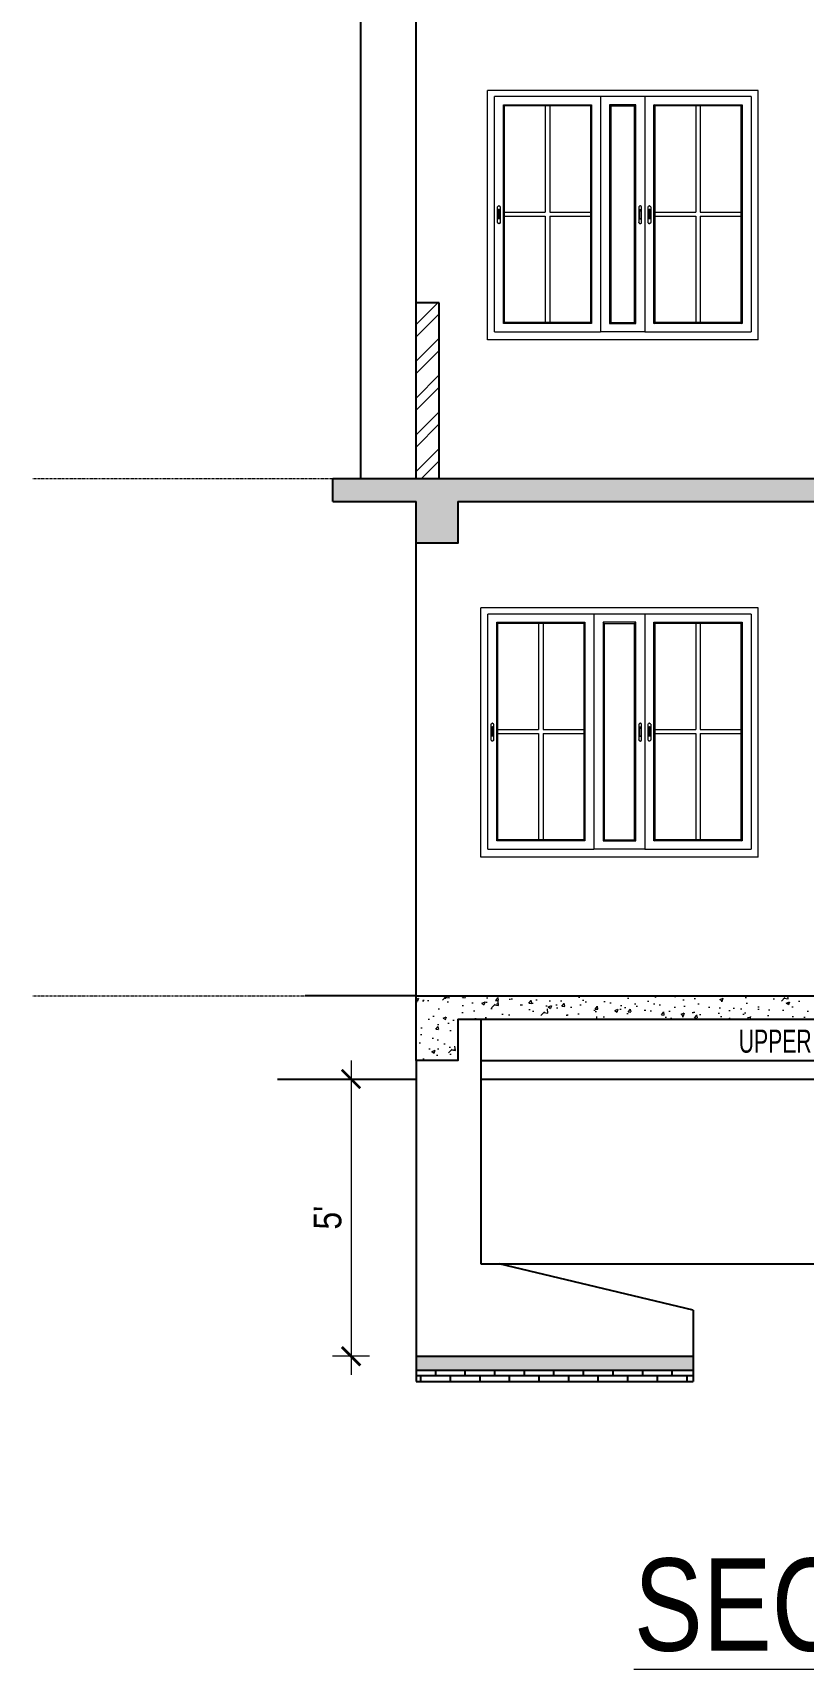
# Model space of a CAD drawing. Header units: inches. Extents: x -10117506 to -5032697, y -6529230 to -3253155.
# Drawn here: x -5058067.2 to -5057900.4, y -3256747.8 to -3256393.5 of the extents above; entities that cross this region are included whole.
import ezdxf

# ---------------------------------------------------------------- set-up
doc = ezdxf.new("R2010")
doc.units = ezdxf.units.IN
doc.header["$LTSCALE"] = 2
doc.header["$MEASUREMENT"] = 0
doc.header["$PDMODE"] = 34
doc.linetypes.add('ACAD_ISO02W100', pattern=[15, 12, -3])
doc.linetypes.add('CENTER', pattern=[2, 1.25, -0.25, 0.25, -0.25])
doc.layers.get('0').update_dxf_attribs({"linetype": 'CONTINUOUS'})
doc.layers.get('DEFPOINTS').update_dxf_attribs({"color": 141, "linetype": 'CONTINUOUS'})
for name, color, linetype, lineweight in [('Annotate-Bold.w', 187, 'CONTINUOUS', 18), ('DIM 1-100', 4, 'CONTINUOUS', 13), ('Door-Window', 47, 'CONTINUOUS', 15), ('HATCH', 60, 'ACAD_ISO02W100', 13), ('Text-100.w', 254, 'CONTINUOUS', 9), ('window', 4, 'CONTINUOUS', 13)]:
    doc.layers.add(name, color=color, linetype=linetype, lineweight=lineweight)
doc.styles.add('Arial', font='arial.ttf', dxfattribs={"width": 0.8, "height": 12})
doc.styles.get("Standard").update_dxf_attribs({"font": 'ARIALN.TTF'})
doc.dimstyles.new('1 by 96', dxfattribs={"dimtxt": 6, "dimasz": 4, "dimexe": 4, "dimexo": 4, "dimgap": 2, "dimtad": 1, "dimdec": 0, "dimzin": 0, "dimdsep": 46, "dimlunit": 4, "dimtxsty": 'Standard', "dimblk": 'ARCHTICK', "dimcen": 0, "dimdle": 4, "dimadec": 0, "dimazin": 0, "dimtfac": 1, "dimtdec": 0, "dimtix": 1, "dimtofl": 0, "dimtmove": 1, "dimatfit": 3, "dimldrblk": 'ARCHTICK', "dimfxl": 4, "dimfxlon": 1, "dimtolj": 1, "dimtzin": 0, "dimlwd": -1, "dimlwe": -1, "dimarcsym": 0})
pattern_1 = [(50, (0, 0), (7.172601826, -0.62752135), [0.75, -8.25]), (355, (0, 0), (-1.387513336, 7.521921337), [0.6, -6.6]), (100.45144446, (0.598, -0.052), (5.785088467, 6.89439991), [0.63740192, -7.01142112]), (46.1842, (0, 2), (10.672413307, -1.655192808), [1.125, -12.375]), (96.63563549, (0.889, 1.862), (9.346619457, 9.741186008), [0.95610342, -10.5171376]), (351.184164, (0, 2), (9.34661945, 9.741186003), [0.9, -9.90000001]), (21, (1, 1.5), (5.969070521, -4.0261889067), [0.75, -8.25]), (326, (1, 1.5), (2.433153319, 7.2515004505), [0.6, -6.6]), (71.45144474, (1.4974, 1.1645), (8.402223767, 3.225311528), [0.6374019, -7.01142112]), (37.5, (0, 0), (0.1215985532, 3.3289385383), [0, -6.52, 0, -6.7, 0, -6.625]), (7.5, (0, 0), (2.6306953744, 3.9441171188), [0, -3.82, 0, -6.37, 0, -2.525]), (327.5, (-2.23, 0), (5.3382243617, -0.2255487173), [0, -2.5, 0, -7.8, 0, -10.35]), (317.5, (-3.23, 0), (5.8318616934, 1.0010498233), [0, -3.25, 0, -5.18, 0, -7.35])]

# ---------------------------------------------------------------- blocks, each defined once
blk = doc.blocks.new('_ArchTick')
at = {"color": 0, "linetype": 'ByBlock', "const_width": 0.15}
blk.add_lwpolyline([(-0.5, -0.5), (0.5, 0.5)], dxfattribs=at)
blk = doc.blocks.new('*D2158')
at = {"layer": 'DEFPOINTS', "color": 0, "ltscale": 0.5, "transparency": 16777216}
for p in [(-5057984.18, -3256620), (-5057998.27, -3256680), (-5057984.18, -3256680)]:
    blk.add_point(p, dxfattribs=at)
at = {"layer": 'DIM 1-100', "color": 0, "ltscale": 0.5, "transparency": 16777216}
for p, q in [((-5057998.27, -3256616), (-5057998.27, -3256684)), ((-5057994.27, -3256620), (-5058002.27, -3256620)), ((-5057994.27, -3256680), (-5058002.27, -3256680))]:
    blk.add_line(p, q, dxfattribs=at)
at = {"layer": 'DIM 1-100', "color": 0, "ltscale": 0.5, "transparency": 16777216, "xscale": 4, "yscale": 4, "zscale": 4}
for p, rotation in [((-5057998.27, -3256620), 90), ((-5057998.27, -3256680), 270)]:
    blk.add_blockref('_ArchTick', p, dxfattribs=dict(at, rotation=rotation))
at = {"layer": 'DIM 1-100', "color": 0, "ltscale": 0.5, "transparency": 16777216, "insert": (-5058003.32, -3256650), "char_height": 6, "attachment_point": 5, "rotation": 90}
blk.add_mtext("\\A1;5'", dxfattribs=at)

msp = doc.modelspace()

# ---------------------------------------------------------------- hatches: boundary and pattern name
at = {"ltscale": 0.5}
h = msp.add_hatch(dxfattribs=at)
h.set_pattern_fill('AR-CONC', color=256, style=0)
h.set_pattern_definition([(50, (-11423.147, 4592.638), (7.172601826, -0.62752135), [0.75, -8.25]), (355, (-11423.147, 4592.638), (-1.387513336, 7.521921337), [0.6, -6.6]), (100.4514, (-11422.5495, 4592.586), (5.785093817, 6.894395421), [0.6374019, -7.01142112]), (46.1842, (-11423.147, 4594.638), (10.672410486, -1.655190143), [1.125, -12.375]), (96.6356, (-11422.258, 4594.5), (9.346627055, 9.741178709), [0.95610288, -10.51713]), (351.1842, (-11423.147, 4594.638), (9.346619451, 9.74118601), [0.9, -9.9]), (21, (-11422.147, 4594.138), (5.969070521, -4.0261889067), [0.75, -8.25]), (326, (-11422.147, 4594.138), (2.433153319, 7.2515004505), [0.6, -6.6]), (71.4514, (-11421.65, 4593.803), (8.402226286, 3.225304967), [0.6374019, -7.01142112]), (37.5, (-11423.1472, 4592.6382), (0.1215985532, 3.3289385383), [0, -6.52, 0, -6.7, 0, -6.625]), (7.5, (-11423.1472, 4592.6382), (2.6306953744, 3.9441171188), [0, -3.82, 0, -6.37, 0, -2.525]), (327.5, (-11425.3772, 4592.6382), (5.3382243617, -0.2255487173), [0, -2.5, 0, -7.8, 0, -10.35]), (317.5, (-11426.377, 4592.6382), (5.8318616934, 1.0010498233), [0, -3.25, 0, -5.18, 0, -7.35])])
h.paths.add_polyline_path([(-5057984.18, -3256680), (-5057984.18, -3256683), (-5057924.18, -3256683), (-5057924.18, -3256680)])
h.paths.add_polyline_path([(-5057807.25, -3256683), (-5057807.25, -3256680), (-5057891.25, -3256680), (-5057891.25, -3256683)])
h.paths.add_polyline_path([(-5057781.59, -3256680), (-5057781.59, -3256683), (-5057721.59, -3256683), (-5057721.59, -3256680)])
h = msp.add_hatch(dxfattribs=at)
h.set_pattern_fill('AR-B816', color=256, scale=0.4, style=0)
h.set_pattern_definition([(0, (-11423.1472, 4592.6382), (0, 3.2), []), (90, (-11423.1472, 4592.6382), (-3.2, 3.2), [3.2, -3.2])])
h.paths.add_polyline_path([(-5057924.18, -3256685.5), (-5057924.18, -3256683), (-5057984.18, -3256683), (-5057984.18, -3256685.5)])
h.paths.add_polyline_path([(-5057891.25, -3256683), (-5057891.25, -3256685.5), (-5057807.25, -3256685.5), (-5057807.25, -3256683)])
h.paths.add_polyline_path([(-5057781.59, -3256683), (-5057781.59, -3256685.5), (-5057721.59, -3256685.5), (-5057721.59, -3256683)])
at = {"layer": 'Door-Window', "linetype": 'ByBlock'}
h = msp.add_hatch(dxfattribs=at)
h.set_pattern_fill('AR-CONC', color=256)
h.set_pattern_definition(pattern_1)
h.paths.add_polyline_path([(-5057975.18, -3256495), (-5057853.75, -3256495), (-5057853.75, -3256504), (-5057844.75, -3256504), (-5057844.75, -3256495), (-5057838.12, -3256495), (-5057830.98, -3256490), (-5058002.18, -3256490), (-5058002.18, -3256495), (-5057984.18, -3256495), (-5057984.18, -3256504), (-5057975.18, -3256504)])
h = msp.add_hatch(dxfattribs=at)
h.set_pattern_fill('AR-CONC', color=256)
h.set_pattern_definition(pattern_1)
h.paths.add_polyline_path([(-5057975.18, -3256607), (-5057853.75, -3256607), (-5057853.75, -3256616), (-5057844.75, -3256616), (-5057844.75, -3256607), (-5057838.18, -3256607), (-5057831.03, -3256602), (-5057984.18, -3256602), (-5057984.18, -3256616), (-5057975.18, -3256616)])
at = {"layer": 'HATCH', "ltscale": 0.01}
h = msp.add_hatch(dxfattribs=at)
h.set_pattern_fill('ANSI32', color=256, scale=15, style=0)
h.set_pattern_definition([(45, (18684.6284, 2800.1), (-3.977475644, 3.977475644), []), (45, (18687.28, 2800.1), (-3.977475644, 3.977475644), [])])
h.paths.add_polyline_path([(-5057979.18, -3256452), (-5057984.18, -3256452), (-5057984.18, -3256490), (-5057979.18, -3256490)])

# ---------------------------------------------------------------- linework, layer by layer
at = {"ltscale": 0.5}
for p, q in [((-5057996.18, -3256490), (-5057996.18, -3256383)), ((-5057984.18, -3256490), (-5057984.18, -3256383)), ((-5057979.18, -3256452), (-5057984.18, -3256452)), ((-5057979.18, -3256490), (-5057979.18, -3256452)), ((-5058002.18, -3256490), (-5057839.7, -3256490)), ((-5058002.18, -3256495), (-5058002.18, -3256490)), ((-5058002.18, -3256495), (-5057984.18, -3256495)), ((-5057984.18, -3256602), (-5057984.18, -3256495)), ((-5057975.18, -3256495), (-5057853.75, -3256495)), ((-5057984.18, -3256602), (-5058008.18, -3256602)), ((-5057984.18, -3256602), (-5057839.75, -3256602)), ((-5057975.18, -3256607), (-5057853.75, -3256607)), ((-5057970.18, -3256607), (-5057970.18, -3256660)), ((-5057984.18, -3256616), (-5057984.18, -3256685.5)), ((-5057970.18, -3256616), (-5057856.25, -3256616)), ((-5058014.18, -3256620), (-5057984.18, -3256620)), ((-5057970.18, -3256620), (-5057856.25, -3256620)), ((-5057970.18, -3256660), (-5057966.18, -3256660)), ((-5057970.18, -3256660), (-5057856.25, -3256660)), ((-5057924.18, -3256670), (-5057966.18, -3256660)), ((-5057924.18, -3256670), (-5057924.18, -3256680)), ((-5057984.18, -3256680), (-5057924.18, -3256680)), ((-5057924.18, -3256680), (-5057924.18, -3256685.5)), ((-5057984.18, -3256683), (-5057924.18, -3256683)), ((-5057984.18, -3256685.5), (-5057924.18, -3256685.5)), ((-5057984.18, -3256685.5), (-5057924.18, -3256685.5))]:
    msp.add_line(p, q, dxfattribs=at)
for points in [[(-5057975.18, -3256495), (-5057975.18, -3256504), (-5057984.18, -3256504), (-5057984.18, -3256495)], [(-5057975.18, -3256607), (-5057975.18, -3256616), (-5057984.18, -3256616), (-5057984.18, -3256602), (-5057975.18, -3256602)]]:
    msp.add_lwpolyline(points, dxfattribs=at)
at = {"layer": 'Annotate-Bold.w', "linetype": 'CENTER', "ltscale": 0.01}
for p, q in [((-5058067.16, -3256490), (-5057678.4, -3256490)), ((-5058067.16, -3256602), (-5057678.4, -3256602))]:
    msp.add_line(p, q, dxfattribs=at)
at = {"layer": 'window'}
for p, q in [((-5057968.75, -3256460), (-5057968.75, -3256406)), ((-5057910.18, -3256406), (-5057968.75, -3256406)), ((-5057967.25, -3256458.22), (-5057967.25, -3256407.33)), ((-5057911.68, -3256407.33), (-5057967.25, -3256407.33)), ((-5057965.29, -3256456.42), (-5057965.29, -3256409.13)), ((-5057965.29, -3256409.13), (-5057946.22, -3256409.13)), ((-5057965.04, -3256409.35), (-5057965.29, -3256409.13)), ((-5057946.46, -3256409.35), (-5057946.22, -3256409.13)), ((-5057946.22, -3256409.13), (-5057946.22, -3256456.42)), ((-5057944.25, -3256407.33), (-5057944.25, -3256458.22)), ((-5057936.64, -3256409.13), (-5057942.29, -3256409.13)), ((-5057942.29, -3256409.13), (-5057942.29, -3256456.42)), ((-5057942.04, -3256409.35), (-5057942.29, -3256409.13)), ((-5057936.89, -3256409.35), (-5057936.64, -3256409.13)), ((-5057936.64, -3256456.42), (-5057936.64, -3256409.13)), ((-5057934.68, -3256407.33), (-5057934.68, -3256458.22)), ((-5057932.71, -3256456.42), (-5057932.71, -3256409.13)), ((-5057932.71, -3256409.13), (-5057913.64, -3256409.13)), ((-5057932.47, -3256409.35), (-5057932.71, -3256409.13)), ((-5057913.89, -3256409.35), (-5057913.64, -3256409.13)), ((-5057913.64, -3256409.13), (-5057913.64, -3256456.42)), ((-5057911.68, -3256407.33), (-5057911.68, -3256458.22)), ((-5057910.18, -3256460), (-5057910.18, -3256406)), ((-5057965.04, -3256456.2), (-5057965.04, -3256409.35)), ((-5057946.46, -3256409.35), (-5057965.04, -3256409.35)), ((-5057956.24, -3256409.35), (-5057956.24, -3256432.32)), ((-5057955.26, -3256409.35), (-5057955.26, -3256432.32)), ((-5057946.46, -3256409.35), (-5057946.46, -3256456.2)), ((-5057942.04, -3256409.35), (-5057942.04, -3256456.2)), ((-5057942.04, -3256409.35), (-5057936.89, -3256409.35)), ((-5057936.89, -3256456.2), (-5057936.89, -3256409.35)), ((-5057932.47, -3256456.2), (-5057932.47, -3256409.35)), ((-5057913.89, -3256409.35), (-5057932.47, -3256409.35)), ((-5057923.67, -3256409.35), (-5057923.67, -3256432.32)), ((-5057922.69, -3256409.35), (-5057922.69, -3256432.32)), ((-5057913.89, -3256409.35), (-5057913.89, -3256456.2)), ((-5057966.53, -3256431.21), (-5057966.51, -3256431.14)), ((-5057966.53, -3256431.21), (-5057966.52, -3256431.17)), ((-5057966.53, -3256434.6), (-5057966.53, -3256431.21)), ((-5057966.52, -3256431.17), (-5057966.51, -3256431.14)), ((-5057966.51, -3256431.14), (-5057966.5, -3256431.11)), ((-5057966.5, -3256431.11), (-5057966.48, -3256431.08)), ((-5057966.45, -3256431.05), (-5057966.48, -3256431.08)), ((-5057966.42, -3256431.03), (-5057966.45, -3256431.05)), ((-5057966.43, -3256431.88), (-5057966.44, -3256431.9)), ((-5057966.44, -3256431.9), (-5057966.44, -3256431.93)), ((-5057966.44, -3256431.93), (-5057966.44, -3256433.63)), ((-5057966.44, -3256433.66), (-5057966.44, -3256433.63)), ((-5057966.43, -3256433.68), (-5057966.44, -3256433.66)), ((-5057966.42, -3256431.86), (-5057966.43, -3256431.88)), ((-5057966.42, -3256433.7), (-5057966.43, -3256433.68)), ((-5057966.42, -3256431.03), (-5057966.38, -3256431.01)), ((-5057966.4, -3256431.84), (-5057966.42, -3256431.86)), ((-5057966.4, -3256433.72), (-5057966.42, -3256433.7)), ((-5057966.39, -3256431.82), (-5057966.4, -3256431.84)), ((-5057966.39, -3256433.74), (-5057966.4, -3256433.72)), ((-5057966.36, -3256431.81), (-5057966.39, -3256431.82)), ((-5057966.36, -3256433.75), (-5057966.39, -3256433.74)), ((-5057966.34, -3256431), (-5057966.38, -3256431.01)), ((-5057966.34, -3256431.79), (-5057966.36, -3256431.81)), ((-5057966.34, -3256433.76), (-5057966.36, -3256433.75)), ((-5057966.3, -3256430.99), (-5057966.34, -3256431)), ((-5057966.31, -3256431.78), (-5057966.34, -3256431.79)), ((-5057966.31, -3256433.77), (-5057966.34, -3256433.76)), ((-5057966.29, -3256431.78), (-5057966.31, -3256431.78)), ((-5057966.29, -3256433.78), (-5057966.31, -3256433.77)), ((-5057966.26, -3256430.99), (-5057966.3, -3256430.99)), ((-5057966.26, -3256431.78), (-5057966.29, -3256431.78)), ((-5057966.26, -3256433.78), (-5057966.29, -3256433.78)), ((-5057966.22, -3256430.99), (-5057966.26, -3256430.99)), ((-5057966.23, -3256431.78), (-5057966.26, -3256431.78)), ((-5057966.23, -3256433.78), (-5057966.26, -3256433.78)), ((-5057966.2, -3256431.78), (-5057966.23, -3256431.78)), ((-5057966.2, -3256433.77), (-5057966.23, -3256433.78)), ((-5057966.22, -3256430.99), (-5057966.17, -3256431)), ((-5057966.18, -3256431.79), (-5057966.2, -3256431.78)), ((-5057966.18, -3256433.76), (-5057966.2, -3256433.77)), ((-5057966.15, -3256431.81), (-5057966.18, -3256431.79)), ((-5057966.15, -3256433.75), (-5057966.18, -3256433.76)), ((-5057966.17, -3256431), (-5057966.14, -3256431.01)), ((-5057966.13, -3256431.82), (-5057966.15, -3256431.81)), ((-5057966.13, -3256433.74), (-5057966.15, -3256433.75)), ((-5057966.14, -3256431.01), (-5057966.1, -3256431.03)), ((-5057966.11, -3256431.84), (-5057966.13, -3256431.82)), ((-5057966.11, -3256433.72), (-5057966.13, -3256433.74)), ((-5057966.1, -3256431.86), (-5057966.11, -3256431.84)), ((-5057966.1, -3256433.7), (-5057966.11, -3256433.72)), ((-5057966.1, -3256431.03), (-5057966.07, -3256431.05)), ((-5057966.09, -3256431.88), (-5057966.1, -3256431.86)), ((-5057966.09, -3256433.68), (-5057966.1, -3256433.7)), ((-5057966.08, -3256431.9), (-5057966.09, -3256431.88)), ((-5057966.08, -3256433.66), (-5057966.09, -3256433.68)), ((-5057966.08, -3256431.93), (-5057966.08, -3256431.9)), ((-5057966.08, -3256433.63), (-5057966.08, -3256431.93)), ((-5057966.08, -3256433.63), (-5057966.08, -3256433.66)), ((-5057966.07, -3256431.05), (-5057966.04, -3256431.08)), ((-5057966.02, -3256431.11), (-5057966.04, -3256431.08)), ((-5057966, -3256431.14), (-5057966.02, -3256431.11)), ((-5057965.99, -3256431.17), (-5057966, -3256431.14)), ((-5057965.99, -3256431.17), (-5057965.99, -3256431.21)), ((-5057965.99, -3256431.21), (-5057965.99, -3256434.6)), ((-5057965.04, -3256432.32), (-5057956.24, -3256432.32)), ((-5057965.04, -3256433.22), (-5057956.24, -3256433.22)), ((-5057956.24, -3256433.22), (-5057956.24, -3256456.2)), ((-5057955.26, -3256432.32), (-5057946.46, -3256432.32)), ((-5057955.26, -3256433.22), (-5057946.46, -3256433.22)), ((-5057955.26, -3256433.22), (-5057955.26, -3256456.2)), ((-5057935.93, -3256431.14), (-5057935.94, -3256431.17)), ((-5057935.94, -3256431.17), (-5057935.94, -3256431.21)), ((-5057935.94, -3256431.21), (-5057935.94, -3256434.6)), ((-5057935.91, -3256431.11), (-5057935.93, -3256431.14)), ((-5057935.89, -3256431.08), (-5057935.91, -3256431.11)), ((-5057935.86, -3256431.05), (-5057935.89, -3256431.08)), ((-5057935.83, -3256431.03), (-5057935.86, -3256431.05)), ((-5057935.85, -3256431.88), (-5057935.83, -3256431.86)), ((-5057935.85, -3256431.9), (-5057935.85, -3256431.88)), ((-5057935.85, -3256431.93), (-5057935.85, -3256431.9)), ((-5057935.85, -3256432.17), (-5057935.85, -3256431.93)), ((-5057935.85, -3256432.13), (-5057935.83, -3256432.11)), ((-5057935.85, -3256432.15), (-5057935.85, -3256432.13)), ((-5057935.85, -3256432.17), (-5057935.85, -3256432.15)), ((-5057935.85, -3256433.63), (-5057935.85, -3256432.17)), ((-5057935.85, -3256433.63), (-5057935.85, -3256433.66)), ((-5057935.85, -3256433.66), (-5057935.85, -3256433.68)), ((-5057935.85, -3256433.68), (-5057935.83, -3256433.7)), ((-5057935.8, -3256431.01), (-5057935.83, -3256431.03)), ((-5057935.83, -3256431.86), (-5057935.82, -3256431.84)), ((-5057935.83, -3256432.11), (-5057935.82, -3256432.09)), ((-5057935.83, -3256433.7), (-5057935.82, -3256433.72)), ((-5057935.82, -3256431.84), (-5057935.8, -3256431.82)), ((-5057935.82, -3256432.09), (-5057935.8, -3256432.07)), ((-5057935.82, -3256433.72), (-5057935.8, -3256433.74)), ((-5057935.76, -3256431), (-5057935.8, -3256431.01)), ((-5057935.8, -3256431.82), (-5057935.78, -3256431.81)), ((-5057935.8, -3256432.07), (-5057935.78, -3256432.05)), ((-5057935.8, -3256433.74), (-5057935.78, -3256433.75)), ((-5057935.78, -3256431.81), (-5057935.76, -3256431.79)), ((-5057935.78, -3256432.05), (-5057935.76, -3256432.04)), ((-5057935.78, -3256433.75), (-5057935.76, -3256433.76)), ((-5057935.72, -3256430.99), (-5057935.76, -3256431)), ((-5057935.76, -3256431.79), (-5057935.73, -3256431.78)), ((-5057935.76, -3256432.04), (-5057935.73, -3256432.03)), ((-5057935.76, -3256433.76), (-5057935.73, -3256433.77)), ((-5057935.73, -3256431.78), (-5057935.7, -3256431.78)), ((-5057935.73, -3256432.03), (-5057935.7, -3256432.03)), ((-5057935.73, -3256433.77), (-5057935.7, -3256433.78)), ((-5057935.67, -3256430.99), (-5057935.72, -3256430.99)), ((-5057935.7, -3256431.78), (-5057935.67, -3256431.78)), ((-5057935.7, -3256432.03), (-5057935.67, -3256432.03)), ((-5057935.7, -3256433.78), (-5057935.67, -3256433.78)), ((-5057935.63, -3256430.99), (-5057935.67, -3256430.99)), ((-5057935.67, -3256431.78), (-5057935.64, -3256431.78)), ((-5057935.67, -3256432.03), (-5057935.64, -3256432.03)), ((-5057935.67, -3256433.78), (-5057935.64, -3256433.78)), ((-5057935.64, -3256431.78), (-5057935.62, -3256431.78)), ((-5057935.64, -3256432.03), (-5057935.62, -3256432.03)), ((-5057935.64, -3256433.78), (-5057935.62, -3256433.77)), ((-5057935.59, -3256431), (-5057935.63, -3256430.99)), ((-5057935.62, -3256431.78), (-5057935.59, -3256431.79)), ((-5057935.62, -3256432.03), (-5057935.59, -3256432.04)), ((-5057935.62, -3256433.77), (-5057935.59, -3256433.76)), ((-5057935.55, -3256431.01), (-5057935.59, -3256431)), ((-5057935.59, -3256431.79), (-5057935.57, -3256431.81)), ((-5057935.59, -3256432.04), (-5057935.57, -3256432.05)), ((-5057935.59, -3256433.76), (-5057935.57, -3256433.75)), ((-5057935.57, -3256431.81), (-5057935.54, -3256431.82)), ((-5057935.57, -3256432.05), (-5057935.54, -3256432.07)), ((-5057935.57, -3256433.75), (-5057935.54, -3256433.74)), ((-5057935.51, -3256431.03), (-5057935.55, -3256431.01)), ((-5057935.54, -3256431.82), (-5057935.53, -3256431.84)), ((-5057935.54, -3256432.07), (-5057935.53, -3256432.09)), ((-5057935.54, -3256433.74), (-5057935.53, -3256433.72)), ((-5057935.53, -3256431.84), (-5057935.51, -3256431.86)), ((-5057935.53, -3256432.09), (-5057935.51, -3256432.11)), ((-5057935.53, -3256433.72), (-5057935.51, -3256433.7)), ((-5057935.48, -3256431.05), (-5057935.51, -3256431.03)), ((-5057935.51, -3256431.86), (-5057935.5, -3256431.88)), ((-5057935.51, -3256432.11), (-5057935.5, -3256432.13)), ((-5057935.51, -3256433.7), (-5057935.5, -3256433.68)), ((-5057935.5, -3256431.88), (-5057935.49, -3256431.9)), ((-5057935.5, -3256432.13), (-5057935.49, -3256432.15)), ((-5057935.5, -3256433.68), (-5057935.49, -3256433.66)), ((-5057935.49, -3256431.9), (-5057935.49, -3256431.93)), ((-5057935.49, -3256433.63), (-5057935.49, -3256431.93)), ((-5057935.49, -3256432.15), (-5057935.49, -3256432.17)), ((-5057935.49, -3256433.66), (-5057935.49, -3256433.63)), ((-5057935.45, -3256431.08), (-5057935.48, -3256431.05)), ((-5057935.43, -3256431.11), (-5057935.45, -3256431.08)), ((-5057935.42, -3256431.14), (-5057935.43, -3256431.11)), ((-5057935.41, -3256431.17), (-5057935.42, -3256431.14)), ((-5057935.4, -3256431.21), (-5057935.42, -3256431.14)), ((-5057935.4, -3256431.21), (-5057935.41, -3256431.17)), ((-5057935.4, -3256434.6), (-5057935.4, -3256431.21)), ((-5057933.95, -3256431.17), (-5057933.94, -3256431.14)), ((-5057933.95, -3256431.21), (-5057933.94, -3256431.14)), ((-5057933.95, -3256431.21), (-5057933.95, -3256431.17)), ((-5057933.95, -3256434.6), (-5057933.95, -3256431.21)), ((-5057933.94, -3256431.14), (-5057933.92, -3256431.11)), ((-5057933.92, -3256431.11), (-5057933.9, -3256431.08)), ((-5057933.87, -3256431.05), (-5057933.9, -3256431.08)), ((-5057933.84, -3256431.03), (-5057933.87, -3256431.05)), ((-5057933.85, -3256431.88), (-5057933.86, -3256431.9)), ((-5057933.86, -3256431.9), (-5057933.86, -3256431.93)), ((-5057933.86, -3256431.93), (-5057933.86, -3256433.63)), ((-5057933.86, -3256433.66), (-5057933.86, -3256433.63)), ((-5057933.85, -3256433.68), (-5057933.86, -3256433.66)), ((-5057933.84, -3256431.86), (-5057933.85, -3256431.88)), ((-5057933.84, -3256433.7), (-5057933.85, -3256433.68)), ((-5057933.84, -3256431.03), (-5057933.8, -3256431.01)), ((-5057933.83, -3256431.84), (-5057933.84, -3256431.86)), ((-5057933.83, -3256433.72), (-5057933.84, -3256433.7)), ((-5057933.81, -3256431.82), (-5057933.83, -3256431.84)), ((-5057933.81, -3256433.74), (-5057933.83, -3256433.72)), ((-5057933.79, -3256431.81), (-5057933.81, -3256431.82)), ((-5057933.79, -3256433.75), (-5057933.81, -3256433.74)), ((-5057933.77, -3256431), (-5057933.8, -3256431.01)), ((-5057933.76, -3256431.79), (-5057933.79, -3256431.81)), ((-5057933.76, -3256433.76), (-5057933.79, -3256433.75)), ((-5057933.72, -3256430.99), (-5057933.77, -3256431)), ((-5057933.74, -3256431.78), (-5057933.76, -3256431.79)), ((-5057933.74, -3256433.77), (-5057933.76, -3256433.76)), ((-5057933.71, -3256431.78), (-5057933.74, -3256431.78)), ((-5057933.71, -3256433.78), (-5057933.74, -3256433.77)), ((-5057933.68, -3256430.99), (-5057933.72, -3256430.99)), ((-5057933.68, -3256431.78), (-5057933.71, -3256431.78)), ((-5057933.68, -3256433.78), (-5057933.71, -3256433.78)), ((-5057933.64, -3256430.99), (-5057933.68, -3256430.99)), ((-5057933.65, -3256431.78), (-5057933.68, -3256431.78)), ((-5057933.65, -3256433.78), (-5057933.68, -3256433.78)), ((-5057933.63, -3256431.78), (-5057933.65, -3256431.78)), ((-5057933.63, -3256433.77), (-5057933.65, -3256433.78)), ((-5057933.64, -3256430.99), (-5057933.6, -3256431)), ((-5057933.6, -3256431.79), (-5057933.63, -3256431.78)), ((-5057933.6, -3256433.76), (-5057933.63, -3256433.77)), ((-5057933.6, -3256431), (-5057933.56, -3256431.01)), ((-5057933.58, -3256431.81), (-5057933.6, -3256431.79)), ((-5057933.58, -3256433.75), (-5057933.6, -3256433.76)), ((-5057933.55, -3256431.82), (-5057933.58, -3256431.81)), ((-5057933.55, -3256433.74), (-5057933.58, -3256433.75)), ((-5057933.56, -3256431.01), (-5057933.52, -3256431.03)), ((-5057933.53, -3256431.84), (-5057933.55, -3256431.82)), ((-5057933.53, -3256433.72), (-5057933.55, -3256433.74)), ((-5057933.52, -3256431.86), (-5057933.53, -3256431.84)), ((-5057933.52, -3256433.7), (-5057933.53, -3256433.72)), ((-5057933.52, -3256431.03), (-5057933.49, -3256431.05)), ((-5057933.51, -3256431.88), (-5057933.52, -3256431.86)), ((-5057933.51, -3256433.68), (-5057933.52, -3256433.7)), ((-5057933.5, -3256431.9), (-5057933.51, -3256431.88)), ((-5057933.5, -3256433.66), (-5057933.51, -3256433.68)), ((-5057933.5, -3256431.93), (-5057933.5, -3256431.9)), ((-5057933.5, -3256433.63), (-5057933.5, -3256431.93)), ((-5057933.5, -3256433.63), (-5057933.5, -3256433.66)), ((-5057933.49, -3256431.05), (-5057933.46, -3256431.08)), ((-5057933.44, -3256431.11), (-5057933.46, -3256431.08)), ((-5057933.42, -3256431.14), (-5057933.44, -3256431.11)), ((-5057933.42, -3256431.17), (-5057933.42, -3256431.14)), ((-5057933.42, -3256431.17), (-5057933.41, -3256431.21)), ((-5057933.41, -3256431.21), (-5057933.41, -3256434.6)), ((-5057932.47, -3256432.32), (-5057923.67, -3256432.32)), ((-5057932.47, -3256433.22), (-5057923.67, -3256433.22)), ((-5057923.67, -3256433.22), (-5057923.67, -3256456.2)), ((-5057922.69, -3256432.32), (-5057913.89, -3256432.32)), ((-5057922.69, -3256433.22), (-5057913.89, -3256433.22)), ((-5057922.69, -3256433.22), (-5057922.69, -3256456.2)), ((-5057966.52, -3256434.63), (-5057966.53, -3256434.6)), ((-5057966.51, -3256434.67), (-5057966.52, -3256434.63)), ((-5057966.51, -3256434.67), (-5057966.5, -3256434.7)), ((-5057966.5, -3256434.7), (-5057966.48, -3256434.73)), ((-5057966.48, -3256434.73), (-5057966.45, -3256434.75)), ((-5057966.42, -3256434.78), (-5057966.45, -3256434.75)), ((-5057966.38, -3256434.8), (-5057966.42, -3256434.78)), ((-5057966.38, -3256434.8), (-5057966.34, -3256434.81)), ((-5057966.3, -3256434.82), (-5057966.34, -3256434.81)), ((-5057966.26, -3256434.82), (-5057966.3, -3256434.82)), ((-5057966.26, -3256434.82), (-5057966.22, -3256434.82)), ((-5057966.22, -3256434.82), (-5057966.17, -3256434.81)), ((-5057966.14, -3256434.8), (-5057966.17, -3256434.81)), ((-5057966.1, -3256434.78), (-5057966.14, -3256434.8)), ((-5057966.1, -3256434.78), (-5057966.07, -3256434.75)), ((-5057966.07, -3256434.75), (-5057966.04, -3256434.73)), ((-5057966.04, -3256434.73), (-5057966.02, -3256434.7)), ((-5057966, -3256434.67), (-5057966.02, -3256434.7)), ((-5057965.99, -3256434.6), (-5057966, -3256434.67)), ((-5057965.99, -3256434.63), (-5057966, -3256434.67)), ((-5057965.99, -3256434.63), (-5057965.99, -3256434.6)), ((-5057935.94, -3256434.63), (-5057935.94, -3256434.6)), ((-5057935.94, -3256434.6), (-5057935.93, -3256434.67)), ((-5057935.94, -3256434.63), (-5057935.93, -3256434.67)), ((-5057935.93, -3256434.67), (-5057935.91, -3256434.7)), ((-5057935.91, -3256434.7), (-5057935.89, -3256434.73)), ((-5057935.89, -3256434.73), (-5057935.86, -3256434.75)), ((-5057935.86, -3256434.75), (-5057935.83, -3256434.78)), ((-5057935.83, -3256434.78), (-5057935.8, -3256434.8)), ((-5057935.8, -3256434.8), (-5057935.76, -3256434.81)), ((-5057935.76, -3256434.81), (-5057935.72, -3256434.82)), ((-5057935.72, -3256434.82), (-5057935.67, -3256434.82)), ((-5057935.67, -3256434.82), (-5057935.63, -3256434.82)), ((-5057935.63, -3256434.82), (-5057935.59, -3256434.81)), ((-5057935.59, -3256434.81), (-5057935.55, -3256434.8)), ((-5057935.55, -3256434.8), (-5057935.51, -3256434.78)), ((-5057935.51, -3256434.78), (-5057935.48, -3256434.75)), ((-5057935.48, -3256434.75), (-5057935.45, -3256434.73)), ((-5057935.45, -3256434.73), (-5057935.43, -3256434.7)), ((-5057935.43, -3256434.7), (-5057935.42, -3256434.67)), ((-5057935.42, -3256434.67), (-5057935.41, -3256434.63)), ((-5057935.41, -3256434.63), (-5057935.4, -3256434.6)), ((-5057933.95, -3256434.63), (-5057933.95, -3256434.6)), ((-5057933.94, -3256434.67), (-5057933.95, -3256434.63)), ((-5057933.94, -3256434.67), (-5057933.92, -3256434.7)), ((-5057933.92, -3256434.7), (-5057933.9, -3256434.73)), ((-5057933.9, -3256434.73), (-5057933.87, -3256434.75)), ((-5057933.84, -3256434.78), (-5057933.87, -3256434.75)), ((-5057933.8, -3256434.8), (-5057933.84, -3256434.78)), ((-5057933.8, -3256434.8), (-5057933.77, -3256434.81)), ((-5057933.72, -3256434.82), (-5057933.77, -3256434.81)), ((-5057933.68, -3256434.82), (-5057933.72, -3256434.82)), ((-5057933.68, -3256434.82), (-5057933.64, -3256434.82)), ((-5057933.64, -3256434.82), (-5057933.6, -3256434.81)), ((-5057933.56, -3256434.8), (-5057933.6, -3256434.81)), ((-5057933.52, -3256434.78), (-5057933.56, -3256434.8)), ((-5057933.52, -3256434.78), (-5057933.49, -3256434.75)), ((-5057933.49, -3256434.75), (-5057933.46, -3256434.73)), ((-5057933.46, -3256434.73), (-5057933.44, -3256434.7)), ((-5057933.42, -3256434.67), (-5057933.44, -3256434.7)), ((-5057933.42, -3256434.63), (-5057933.41, -3256434.6)), ((-5057933.41, -3256434.6), (-5057933.42, -3256434.67)), ((-5057933.42, -3256434.63), (-5057933.42, -3256434.67)), ((-5057967.25, -3256458.22), (-5057944.25, -3256458.22)), ((-5057965.29, -3256456.42), (-5057965.04, -3256456.2)), ((-5057946.22, -3256456.42), (-5057965.29, -3256456.42)), ((-5057946.46, -3256456.2), (-5057965.04, -3256456.2)), ((-5057946.46, -3256456.2), (-5057946.22, -3256456.42)), ((-5057934.68, -3256458.22), (-5057944.25, -3256458.22)), ((-5057942.04, -3256456.2), (-5057942.29, -3256456.42)), ((-5057942.29, -3256456.42), (-5057936.64, -3256456.42)), ((-5057942.04, -3256456.2), (-5057936.89, -3256456.2)), ((-5057936.64, -3256456.42), (-5057936.89, -3256456.2)), ((-5057934.68, -3256458.22), (-5057911.68, -3256458.22)), ((-5057932.71, -3256456.42), (-5057932.47, -3256456.2)), ((-5057913.64, -3256456.42), (-5057932.71, -3256456.42)), ((-5057913.89, -3256456.2), (-5057932.47, -3256456.2)), ((-5057913.89, -3256456.2), (-5057913.64, -3256456.42)), ((-5057910.18, -3256460), (-5057968.75, -3256460)), ((-5057970.18, -3256572), (-5057970.18, -3256518)), ((-5057910.18, -3256518), (-5057970.18, -3256518)), ((-5057910.18, -3256572), (-5057910.18, -3256518)), ((-5057968.68, -3256570.22), (-5057968.68, -3256519.33)), ((-5057911.68, -3256519.33), (-5057968.68, -3256519.33)), ((-5057966.71, -3256568.42), (-5057966.71, -3256521.13)), ((-5057966.71, -3256521.13), (-5057947.64, -3256521.13)), ((-5057966.47, -3256521.35), (-5057966.71, -3256521.13)), ((-5057966.47, -3256568.2), (-5057966.47, -3256521.35)), ((-5057947.89, -3256521.35), (-5057966.47, -3256521.35)), ((-5057957.67, -3256521.35), (-5057957.67, -3256544.32)), ((-5057956.69, -3256521.35), (-5057956.69, -3256544.32)), ((-5057947.89, -3256521.35), (-5057947.64, -3256521.13)), ((-5057947.89, -3256521.35), (-5057947.89, -3256568.2)), ((-5057947.64, -3256521.13), (-5057947.64, -3256568.42)), ((-5057945.68, -3256519.33), (-5057945.68, -3256570.22)), ((-5057936.64, -3256521.13), (-5057943.71, -3256521.13)), ((-5057943.71, -3256521.13), (-5057943.71, -3256568.42)), ((-5057943.47, -3256521.35), (-5057943.71, -3256521.13)), ((-5057943.47, -3256521.35), (-5057943.47, -3256568.2)), ((-5057943.47, -3256521.35), (-5057936.89, -3256521.35)), ((-5057936.89, -3256521.35), (-5057936.64, -3256521.13)), ((-5057936.89, -3256568.2), (-5057936.89, -3256521.35)), ((-5057936.64, -3256568.42), (-5057936.64, -3256521.13)), ((-5057934.68, -3256519.33), (-5057934.68, -3256570.22)), ((-5057932.71, -3256568.42), (-5057932.71, -3256521.13)), ((-5057932.71, -3256521.13), (-5057913.64, -3256521.13)), ((-5057932.47, -3256521.35), (-5057932.71, -3256521.13)), ((-5057932.47, -3256568.2), (-5057932.47, -3256521.35)), ((-5057913.89, -3256521.35), (-5057932.47, -3256521.35)), ((-5057923.67, -3256521.35), (-5057923.67, -3256544.32)), ((-5057922.69, -3256521.35), (-5057922.69, -3256544.32)), ((-5057913.89, -3256521.35), (-5057913.64, -3256521.13)), ((-5057913.89, -3256521.35), (-5057913.89, -3256568.2)), ((-5057913.64, -3256521.13), (-5057913.64, -3256568.42)), ((-5057911.68, -3256519.33), (-5057911.68, -3256570.22)), ((-5057967.95, -3256543.17), (-5057967.94, -3256543.14)), ((-5057967.95, -3256543.21), (-5057967.94, -3256543.14)), ((-5057967.95, -3256543.21), (-5057967.95, -3256543.17)), ((-5057967.95, -3256546.6), (-5057967.95, -3256543.21)), ((-5057967.94, -3256543.14), (-5057967.92, -3256543.11)), ((-5057967.92, -3256543.11), (-5057967.9, -3256543.08)), ((-5057967.87, -3256543.05), (-5057967.9, -3256543.08)), ((-5057967.84, -3256543.03), (-5057967.87, -3256543.05)), ((-5057967.85, -3256543.88), (-5057967.86, -3256543.9)), ((-5057967.86, -3256543.9), (-5057967.86, -3256543.93)), ((-5057967.86, -3256543.93), (-5057967.86, -3256545.63)), ((-5057967.84, -3256543.86), (-5057967.85, -3256543.88)), ((-5057967.84, -3256543.03), (-5057967.8, -3256543.01)), ((-5057967.83, -3256543.84), (-5057967.84, -3256543.86)), ((-5057967.81, -3256543.82), (-5057967.83, -3256543.84)), ((-5057967.79, -3256543.81), (-5057967.81, -3256543.82)), ((-5057967.77, -3256543), (-5057967.8, -3256543.01)), ((-5057967.76, -3256543.79), (-5057967.79, -3256543.81)), ((-5057967.72, -3256542.99), (-5057967.77, -3256543)), ((-5057967.74, -3256543.78), (-5057967.76, -3256543.79)), ((-5057967.71, -3256543.78), (-5057967.74, -3256543.78)), ((-5057967.68, -3256542.99), (-5057967.72, -3256542.99)), ((-5057967.68, -3256543.78), (-5057967.71, -3256543.78)), ((-5057967.64, -3256542.99), (-5057967.68, -3256542.99)), ((-5057967.65, -3256543.78), (-5057967.68, -3256543.78)), ((-5057967.63, -3256543.78), (-5057967.65, -3256543.78)), ((-5057967.64, -3256542.99), (-5057967.6, -3256543)), ((-5057967.6, -3256543.79), (-5057967.63, -3256543.78)), ((-5057967.6, -3256543), (-5057967.56, -3256543.01)), ((-5057967.58, -3256543.81), (-5057967.6, -3256543.79)), ((-5057967.55, -3256543.82), (-5057967.58, -3256543.81)), ((-5057967.56, -3256543.01), (-5057967.52, -3256543.03)), ((-5057967.53, -3256543.84), (-5057967.55, -3256543.82)), ((-5057967.52, -3256543.86), (-5057967.53, -3256543.84)), ((-5057967.52, -3256543.03), (-5057967.49, -3256543.05)), ((-5057967.51, -3256543.88), (-5057967.52, -3256543.86)), ((-5057967.5, -3256543.9), (-5057967.51, -3256543.88)), ((-5057967.5, -3256543.93), (-5057967.5, -3256543.9)), ((-5057967.5, -3256545.63), (-5057967.5, -3256543.93)), ((-5057967.49, -3256543.05), (-5057967.46, -3256543.08)), ((-5057967.44, -3256543.11), (-5057967.46, -3256543.08)), ((-5057967.42, -3256543.14), (-5057967.44, -3256543.11)), ((-5057967.42, -3256543.17), (-5057967.42, -3256543.14)), ((-5057967.42, -3256543.17), (-5057967.41, -3256543.21)), ((-5057967.41, -3256543.21), (-5057967.41, -3256546.6)), ((-5057935.93, -3256543.14), (-5057935.94, -3256543.17)), ((-5057935.94, -3256543.17), (-5057935.94, -3256543.21)), ((-5057935.94, -3256543.21), (-5057935.94, -3256546.6)), ((-5057935.91, -3256543.11), (-5057935.93, -3256543.14)), ((-5057935.89, -3256543.08), (-5057935.91, -3256543.11)), ((-5057935.86, -3256543.05), (-5057935.89, -3256543.08)), ((-5057935.83, -3256543.03), (-5057935.86, -3256543.05)), ((-5057935.85, -3256543.88), (-5057935.83, -3256543.86)), ((-5057935.85, -3256543.9), (-5057935.85, -3256543.88)), ((-5057935.85, -3256543.93), (-5057935.85, -3256543.9)), ((-5057935.85, -3256544.17), (-5057935.85, -3256543.93)), ((-5057935.8, -3256543.01), (-5057935.83, -3256543.03)), ((-5057935.83, -3256543.86), (-5057935.82, -3256543.84)), ((-5057935.82, -3256543.84), (-5057935.8, -3256543.82)), ((-5057935.76, -3256543), (-5057935.8, -3256543.01)), ((-5057935.8, -3256543.82), (-5057935.78, -3256543.81)), ((-5057935.78, -3256543.81), (-5057935.76, -3256543.79)), ((-5057935.72, -3256542.99), (-5057935.76, -3256543)), ((-5057935.76, -3256543.79), (-5057935.73, -3256543.78)), ((-5057935.73, -3256543.78), (-5057935.7, -3256543.78)), ((-5057935.67, -3256542.99), (-5057935.72, -3256542.99)), ((-5057935.7, -3256543.78), (-5057935.67, -3256543.78)), ((-5057935.63, -3256542.99), (-5057935.67, -3256542.99)), ((-5057935.67, -3256543.78), (-5057935.64, -3256543.78)), ((-5057935.64, -3256543.78), (-5057935.62, -3256543.78)), ((-5057935.59, -3256543), (-5057935.63, -3256542.99)), ((-5057935.62, -3256543.78), (-5057935.59, -3256543.79)), ((-5057935.55, -3256543.01), (-5057935.59, -3256543)), ((-5057935.59, -3256543.79), (-5057935.57, -3256543.81)), ((-5057935.57, -3256543.81), (-5057935.54, -3256543.82)), ((-5057935.51, -3256543.03), (-5057935.55, -3256543.01)), ((-5057935.54, -3256543.82), (-5057935.53, -3256543.84)), ((-5057935.53, -3256543.84), (-5057935.51, -3256543.86)), ((-5057935.48, -3256543.05), (-5057935.51, -3256543.03)), ((-5057935.51, -3256543.86), (-5057935.5, -3256543.88)), ((-5057935.5, -3256543.88), (-5057935.49, -3256543.9)), ((-5057935.49, -3256543.9), (-5057935.49, -3256543.93)), ((-5057935.49, -3256545.63), (-5057935.49, -3256543.93)), ((-5057935.45, -3256543.08), (-5057935.48, -3256543.05)), ((-5057935.43, -3256543.11), (-5057935.45, -3256543.08)), ((-5057935.42, -3256543.14), (-5057935.43, -3256543.11)), ((-5057935.41, -3256543.17), (-5057935.42, -3256543.14)), ((-5057935.4, -3256543.21), (-5057935.42, -3256543.14)), ((-5057935.4, -3256543.21), (-5057935.41, -3256543.17)), ((-5057935.4, -3256546.6), (-5057935.4, -3256543.21)), ((-5057933.95, -3256543.17), (-5057933.94, -3256543.14)), ((-5057933.95, -3256543.21), (-5057933.94, -3256543.14)), ((-5057933.95, -3256543.21), (-5057933.95, -3256543.17)), ((-5057933.95, -3256546.6), (-5057933.95, -3256543.21)), ((-5057933.94, -3256543.14), (-5057933.92, -3256543.11)), ((-5057933.92, -3256543.11), (-5057933.9, -3256543.08)), ((-5057933.87, -3256543.05), (-5057933.9, -3256543.08)), ((-5057933.84, -3256543.03), (-5057933.87, -3256543.05)), ((-5057933.85, -3256543.88), (-5057933.86, -3256543.9)), ((-5057933.86, -3256543.9), (-5057933.86, -3256543.93)), ((-5057933.86, -3256543.93), (-5057933.86, -3256545.63)), ((-5057933.84, -3256543.86), (-5057933.85, -3256543.88)), ((-5057933.84, -3256543.03), (-5057933.8, -3256543.01)), ((-5057933.83, -3256543.84), (-5057933.84, -3256543.86)), ((-5057933.81, -3256543.82), (-5057933.83, -3256543.84)), ((-5057933.79, -3256543.81), (-5057933.81, -3256543.82)), ((-5057933.77, -3256543), (-5057933.8, -3256543.01)), ((-5057933.76, -3256543.79), (-5057933.79, -3256543.81)), ((-5057933.72, -3256542.99), (-5057933.77, -3256543)), ((-5057933.74, -3256543.78), (-5057933.76, -3256543.79)), ((-5057933.71, -3256543.78), (-5057933.74, -3256543.78)), ((-5057933.68, -3256542.99), (-5057933.72, -3256542.99)), ((-5057933.68, -3256543.78), (-5057933.71, -3256543.78)), ((-5057933.64, -3256542.99), (-5057933.68, -3256542.99)), ((-5057933.65, -3256543.78), (-5057933.68, -3256543.78)), ((-5057933.63, -3256543.78), (-5057933.65, -3256543.78)), ((-5057933.64, -3256542.99), (-5057933.6, -3256543)), ((-5057933.6, -3256543.79), (-5057933.63, -3256543.78)), ((-5057933.6, -3256543), (-5057933.56, -3256543.01)), ((-5057933.58, -3256543.81), (-5057933.6, -3256543.79)), ((-5057933.55, -3256543.82), (-5057933.58, -3256543.81)), ((-5057933.56, -3256543.01), (-5057933.52, -3256543.03)), ((-5057933.53, -3256543.84), (-5057933.55, -3256543.82)), ((-5057933.52, -3256543.86), (-5057933.53, -3256543.84)), ((-5057933.52, -3256543.03), (-5057933.49, -3256543.05)), ((-5057933.51, -3256543.88), (-5057933.52, -3256543.86)), ((-5057933.5, -3256543.9), (-5057933.51, -3256543.88)), ((-5057933.5, -3256543.93), (-5057933.5, -3256543.9)), ((-5057933.5, -3256545.63), (-5057933.5, -3256543.93)), ((-5057933.49, -3256543.05), (-5057933.46, -3256543.08)), ((-5057933.44, -3256543.11), (-5057933.46, -3256543.08)), ((-5057933.42, -3256543.14), (-5057933.44, -3256543.11)), ((-5057933.42, -3256543.17), (-5057933.42, -3256543.14)), ((-5057933.42, -3256543.17), (-5057933.41, -3256543.21)), ((-5057933.41, -3256543.21), (-5057933.41, -3256546.6)), ((-5057967.95, -3256546.63), (-5057967.95, -3256546.6)), ((-5057967.94, -3256546.67), (-5057967.95, -3256546.63)), ((-5057967.94, -3256546.67), (-5057967.92, -3256546.7)), ((-5057967.92, -3256546.7), (-5057967.9, -3256546.73)), ((-5057967.9, -3256546.73), (-5057967.87, -3256546.75)), ((-5057967.84, -3256546.78), (-5057967.87, -3256546.75)), ((-5057967.86, -3256545.66), (-5057967.86, -3256545.63)), ((-5057967.85, -3256545.68), (-5057967.86, -3256545.66)), ((-5057967.84, -3256545.7), (-5057967.85, -3256545.68)), ((-5057967.83, -3256545.72), (-5057967.84, -3256545.7)), ((-5057967.8, -3256546.8), (-5057967.84, -3256546.78)), ((-5057967.81, -3256545.74), (-5057967.83, -3256545.72)), ((-5057967.79, -3256545.75), (-5057967.81, -3256545.74)), ((-5057967.8, -3256546.8), (-5057967.77, -3256546.81)), ((-5057967.76, -3256545.76), (-5057967.79, -3256545.75)), ((-5057967.72, -3256546.82), (-5057967.77, -3256546.81)), ((-5057967.74, -3256545.77), (-5057967.76, -3256545.76)), ((-5057967.71, -3256545.78), (-5057967.74, -3256545.77)), ((-5057967.68, -3256546.82), (-5057967.72, -3256546.82)), ((-5057967.68, -3256545.78), (-5057967.71, -3256545.78)), ((-5057967.65, -3256545.78), (-5057967.68, -3256545.78)), ((-5057967.68, -3256546.82), (-5057967.64, -3256546.82)), ((-5057967.63, -3256545.77), (-5057967.65, -3256545.78)), ((-5057967.64, -3256546.82), (-5057967.6, -3256546.81)), ((-5057967.6, -3256545.76), (-5057967.63, -3256545.77)), ((-5057967.58, -3256545.75), (-5057967.6, -3256545.76)), ((-5057967.56, -3256546.8), (-5057967.6, -3256546.81)), ((-5057967.55, -3256545.74), (-5057967.58, -3256545.75)), ((-5057967.52, -3256546.78), (-5057967.56, -3256546.8)), ((-5057967.53, -3256545.72), (-5057967.55, -3256545.74)), ((-5057967.52, -3256545.7), (-5057967.53, -3256545.72)), ((-5057967.51, -3256545.68), (-5057967.52, -3256545.7)), ((-5057967.52, -3256546.78), (-5057967.49, -3256546.75)), ((-5057967.5, -3256545.66), (-5057967.51, -3256545.68)), ((-5057967.5, -3256545.63), (-5057967.5, -3256545.66)), ((-5057967.49, -3256546.75), (-5057967.46, -3256546.73)), ((-5057967.46, -3256546.73), (-5057967.44, -3256546.7)), ((-5057967.42, -3256546.67), (-5057967.44, -3256546.7)), ((-5057967.42, -3256546.63), (-5057967.41, -3256546.6)), ((-5057967.41, -3256546.6), (-5057967.42, -3256546.67)), ((-5057967.42, -3256546.63), (-5057967.42, -3256546.67)), ((-5057966.47, -3256544.32), (-5057957.67, -3256544.32)), ((-5057966.47, -3256545.22), (-5057957.67, -3256545.22)), ((-5057957.67, -3256545.22), (-5057957.67, -3256568.2)), ((-5057956.69, -3256544.32), (-5057947.89, -3256544.32)), ((-5057956.69, -3256545.22), (-5057947.89, -3256545.22)), ((-5057956.69, -3256545.22), (-5057956.69, -3256568.2)), ((-5057935.94, -3256546.63), (-5057935.94, -3256546.6)), ((-5057935.94, -3256546.6), (-5057935.93, -3256546.67)), ((-5057935.94, -3256546.63), (-5057935.93, -3256546.67)), ((-5057935.93, -3256546.67), (-5057935.91, -3256546.7)), ((-5057935.91, -3256546.7), (-5057935.89, -3256546.73)), ((-5057935.89, -3256546.73), (-5057935.86, -3256546.75)), ((-5057935.86, -3256546.75), (-5057935.83, -3256546.78)), ((-5057935.85, -3256544.13), (-5057935.83, -3256544.11)), ((-5057935.85, -3256544.15), (-5057935.85, -3256544.13)), ((-5057935.85, -3256544.17), (-5057935.85, -3256544.15)), ((-5057935.85, -3256545.63), (-5057935.85, -3256544.17)), ((-5057935.85, -3256545.63), (-5057935.85, -3256545.66)), ((-5057935.85, -3256545.66), (-5057935.85, -3256545.68)), ((-5057935.85, -3256545.68), (-5057935.83, -3256545.7)), ((-5057935.83, -3256544.11), (-5057935.82, -3256544.09)), ((-5057935.83, -3256545.7), (-5057935.82, -3256545.72)), ((-5057935.83, -3256546.78), (-5057935.8, -3256546.8)), ((-5057935.82, -3256544.09), (-5057935.8, -3256544.07)), ((-5057935.82, -3256545.72), (-5057935.8, -3256545.74)), ((-5057935.8, -3256544.07), (-5057935.78, -3256544.05)), ((-5057935.8, -3256545.74), (-5057935.78, -3256545.75)), ((-5057935.8, -3256546.8), (-5057935.76, -3256546.81)), ((-5057935.78, -3256544.05), (-5057935.76, -3256544.04)), ((-5057935.78, -3256545.75), (-5057935.76, -3256545.76)), ((-5057935.76, -3256544.04), (-5057935.73, -3256544.03)), ((-5057935.76, -3256545.76), (-5057935.73, -3256545.77)), ((-5057935.76, -3256546.81), (-5057935.72, -3256546.82)), ((-5057935.73, -3256544.03), (-5057935.7, -3256544.03)), ((-5057935.73, -3256545.77), (-5057935.7, -3256545.78)), ((-5057935.72, -3256546.82), (-5057935.67, -3256546.82)), ((-5057935.7, -3256544.03), (-5057935.67, -3256544.03)), ((-5057935.7, -3256545.78), (-5057935.67, -3256545.78)), ((-5057935.67, -3256544.03), (-5057935.64, -3256544.03)), ((-5057935.67, -3256545.78), (-5057935.64, -3256545.78)), ((-5057935.67, -3256546.82), (-5057935.63, -3256546.82)), ((-5057935.64, -3256544.03), (-5057935.62, -3256544.03)), ((-5057935.64, -3256545.78), (-5057935.62, -3256545.77)), ((-5057935.63, -3256546.82), (-5057935.59, -3256546.81)), ((-5057935.62, -3256544.03), (-5057935.59, -3256544.04)), ((-5057935.62, -3256545.77), (-5057935.59, -3256545.76)), ((-5057935.59, -3256544.04), (-5057935.57, -3256544.05)), ((-5057935.59, -3256545.76), (-5057935.57, -3256545.75)), ((-5057935.59, -3256546.81), (-5057935.55, -3256546.8)), ((-5057935.57, -3256544.05), (-5057935.54, -3256544.07)), ((-5057935.57, -3256545.75), (-5057935.54, -3256545.74)), ((-5057935.55, -3256546.8), (-5057935.51, -3256546.78)), ((-5057935.54, -3256544.07), (-5057935.53, -3256544.09)), ((-5057935.54, -3256545.74), (-5057935.53, -3256545.72)), ((-5057935.53, -3256544.09), (-5057935.51, -3256544.11)), ((-5057935.53, -3256545.72), (-5057935.51, -3256545.7)), ((-5057935.51, -3256544.11), (-5057935.5, -3256544.13)), ((-5057935.51, -3256545.7), (-5057935.5, -3256545.68)), ((-5057935.51, -3256546.78), (-5057935.48, -3256546.75)), ((-5057935.5, -3256544.13), (-5057935.49, -3256544.15)), ((-5057935.5, -3256545.68), (-5057935.49, -3256545.66)), ((-5057935.49, -3256544.15), (-5057935.49, -3256544.17)), ((-5057935.49, -3256545.66), (-5057935.49, -3256545.63)), ((-5057935.48, -3256546.75), (-5057935.45, -3256546.73)), ((-5057935.45, -3256546.73), (-5057935.43, -3256546.7)), ((-5057935.43, -3256546.7), (-5057935.42, -3256546.67)), ((-5057935.42, -3256546.67), (-5057935.41, -3256546.63)), ((-5057935.41, -3256546.63), (-5057935.4, -3256546.6)), ((-5057933.95, -3256546.63), (-5057933.95, -3256546.6)), ((-5057933.94, -3256546.67), (-5057933.95, -3256546.63)), ((-5057933.94, -3256546.67), (-5057933.92, -3256546.7)), ((-5057933.92, -3256546.7), (-5057933.9, -3256546.73)), ((-5057933.9, -3256546.73), (-5057933.87, -3256546.75)), ((-5057933.84, -3256546.78), (-5057933.87, -3256546.75)), ((-5057933.86, -3256545.66), (-5057933.86, -3256545.63)), ((-5057933.85, -3256545.68), (-5057933.86, -3256545.66)), ((-5057933.84, -3256545.7), (-5057933.85, -3256545.68)), ((-5057933.83, -3256545.72), (-5057933.84, -3256545.7)), ((-5057933.8, -3256546.8), (-5057933.84, -3256546.78)), ((-5057933.81, -3256545.74), (-5057933.83, -3256545.72)), ((-5057933.79, -3256545.75), (-5057933.81, -3256545.74)), ((-5057933.8, -3256546.8), (-5057933.77, -3256546.81)), ((-5057933.76, -3256545.76), (-5057933.79, -3256545.75)), ((-5057933.72, -3256546.82), (-5057933.77, -3256546.81)), ((-5057933.74, -3256545.77), (-5057933.76, -3256545.76)), ((-5057933.71, -3256545.78), (-5057933.74, -3256545.77)), ((-5057933.68, -3256546.82), (-5057933.72, -3256546.82)), ((-5057933.68, -3256545.78), (-5057933.71, -3256545.78)), ((-5057933.65, -3256545.78), (-5057933.68, -3256545.78)), ((-5057933.68, -3256546.82), (-5057933.64, -3256546.82)), ((-5057933.63, -3256545.77), (-5057933.65, -3256545.78)), ((-5057933.64, -3256546.82), (-5057933.6, -3256546.81)), ((-5057933.6, -3256545.76), (-5057933.63, -3256545.77)), ((-5057933.58, -3256545.75), (-5057933.6, -3256545.76)), ((-5057933.56, -3256546.8), (-5057933.6, -3256546.81)), ((-5057933.55, -3256545.74), (-5057933.58, -3256545.75)), ((-5057933.52, -3256546.78), (-5057933.56, -3256546.8)), ((-5057933.53, -3256545.72), (-5057933.55, -3256545.74)), ((-5057933.52, -3256545.7), (-5057933.53, -3256545.72)), ((-5057933.51, -3256545.68), (-5057933.52, -3256545.7)), ((-5057933.52, -3256546.78), (-5057933.49, -3256546.75)), ((-5057933.5, -3256545.66), (-5057933.51, -3256545.68)), ((-5057933.5, -3256545.63), (-5057933.5, -3256545.66)), ((-5057933.49, -3256546.75), (-5057933.46, -3256546.73)), ((-5057933.46, -3256546.73), (-5057933.44, -3256546.7)), ((-5057933.42, -3256546.67), (-5057933.44, -3256546.7)), ((-5057933.42, -3256546.63), (-5057933.41, -3256546.6)), ((-5057933.41, -3256546.6), (-5057933.42, -3256546.67)), ((-5057933.42, -3256546.63), (-5057933.42, -3256546.67)), ((-5057932.47, -3256544.32), (-5057923.67, -3256544.32)), ((-5057932.47, -3256545.22), (-5057923.67, -3256545.22)), ((-5057923.67, -3256545.22), (-5057923.67, -3256568.2)), ((-5057922.69, -3256544.32), (-5057913.89, -3256544.32)), ((-5057922.69, -3256545.22), (-5057913.89, -3256545.22)), ((-5057922.69, -3256545.22), (-5057922.69, -3256568.2)), ((-5057966.71, -3256568.42), (-5057966.47, -3256568.2)), ((-5057947.64, -3256568.42), (-5057966.71, -3256568.42)), ((-5057947.89, -3256568.2), (-5057966.47, -3256568.2)), ((-5057947.89, -3256568.2), (-5057947.64, -3256568.42)), ((-5057943.47, -3256568.2), (-5057943.71, -3256568.42)), ((-5057943.71, -3256568.42), (-5057936.64, -3256568.42)), ((-5057943.47, -3256568.2), (-5057936.89, -3256568.2)), ((-5057936.64, -3256568.42), (-5057936.89, -3256568.2)), ((-5057932.71, -3256568.42), (-5057932.47, -3256568.2)), ((-5057913.64, -3256568.42), (-5057932.71, -3256568.42)), ((-5057913.89, -3256568.2), (-5057932.47, -3256568.2)), ((-5057913.89, -3256568.2), (-5057913.64, -3256568.42)), ((-5057910.18, -3256572), (-5057970.18, -3256572)), ((-5057968.68, -3256570.22), (-5057945.68, -3256570.22)), ((-5057934.68, -3256570.22), (-5057945.68, -3256570.22)), ((-5057934.68, -3256570.22), (-5057911.68, -3256570.22))]:
    msp.add_line(p, q, dxfattribs=at)

# ---------------------------------------------------------------- texts
at = {"layer": 'Annotate-Bold.w', "ltscale": 0.005, "insert": (-5057895.12, -3256609.3), "char_height": 5, "width": 83.7036, "attachment_point": 2, "style": 'Arial'}
msp.add_mtext('\\A1;{\\fArial Narrow|b0|i0|c0|p34;UPPER TIE BEAM}', dxfattribs=at)
at = {"layer": 'Text-100.w', "insert": (-5057848.26, -3256723.77), "char_height": 20, "attachment_point": 2, "style": 'Arial'}
msp.add_mtext_dynamic_manual_height_columns('{\\LSECTION AT X-X}', width=940.9712, gutter_width=100, heights=[0], dxfattribs=at)

# ---------------------------------------------------------------- dimensions: what is measured, and where the dimension line sits
at = {"layer": 'DIM 1-100', "ltscale": 0.5}
dim = msp.add_linear_dim(base=(-5057998.27, -3256680), p1=(-5057984.18, -3256620), p2=(-5057984.18, -3256680), angle=90, dimstyle='1 by 96', dxfattribs=at)
dim.commit()
dim.dimension.update_dxf_attribs({"geometry": '*D2158', "text_midpoint": (-5058003.32, -3256650)})

doc.saveas('drawing.dxf')
